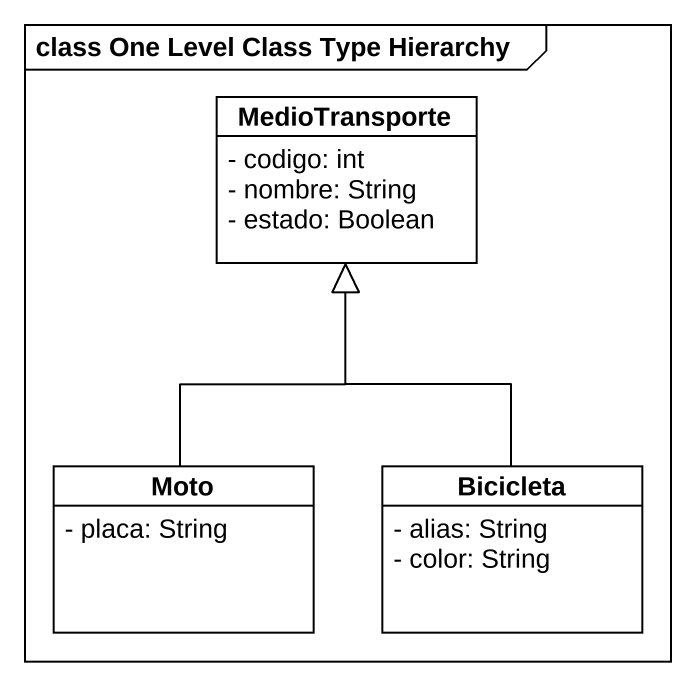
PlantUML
@startuml
mainframe class One Level Class Type Hierarchy
hide circle
hide empty members
skinparam classAttributeIconSize 0
class MedioTransporte {
  - codigo: int
  - nombre: String
  - estado: Boolean
}
class Moto {
  - placa: String
}
class Bicicleta {
  - alias: String
  - color: String
}
Moto -up-|> MedioTransporte
Bicicleta -up-|> MedioTransporte
@enduml
